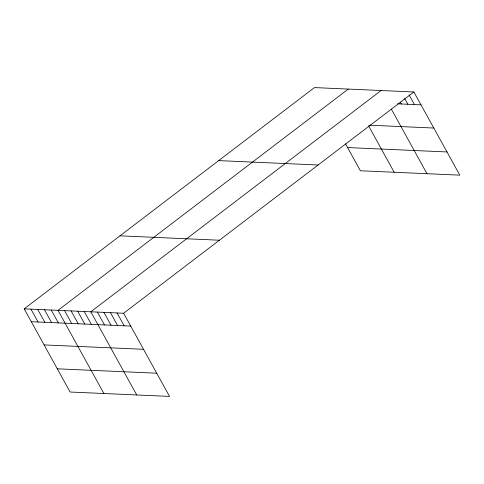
<?xml version="1.0" encoding="UTF-8"?>
<svg xmlns="http://www.w3.org/2000/svg" width="484" height="484" viewBox="0 0 484 484"><rect width="100%" height="100%" fill="white"/><g stroke="black" fill="none" stroke-linecap="round" stroke-linejoin="round"><path stroke-width="0.73" d="M24.2 308.846L123.62 313.239L169.533 396.414L70.113 392.022L24.2 308.846L314.467 87.586L413.887 91.978L459.8 175.154L360.38 170.761L345.491 143.784M348.268 89.08L58.001 310.341L103.915 393.516M381.077 90.532L90.81 311.787L136.724 394.962M123.62 313.239L413.887 91.978M397.654 103.806L420.983 104.84M369.637 125.211L433.791 128.042M347.572 147.559L446.992 151.952M218.677 160.603L318.097 164.996M119.99 235.829L219.403 240.221M31.297 321.703L130.716 326.095M44.111 344.911L143.524 349.303M57.306 368.814L156.725 373.206M409.095 94.906L414.419 104.55M404.666 98.47L407.861 104.26M400.232 102.039L401.296 103.969M391.381 109.19L426.991 173.708M368.524 125.773L394.188 172.256M117.055 312.948L124.152 325.805M110.491 312.658L117.594 325.514M103.933 312.368L111.03 325.23M97.369 312.077L104.471 324.939M84.246 311.496L91.349 324.359M77.688 311.206L84.785 324.068M71.124 310.922L78.22 323.778M64.566 310.631L71.662 323.487M51.243 310.038L58.34 322.901M44.48 309.742L51.582 322.598M37.722 309.445L44.818 322.302M30.958 309.143L38.061 322.005"/></g></svg>
